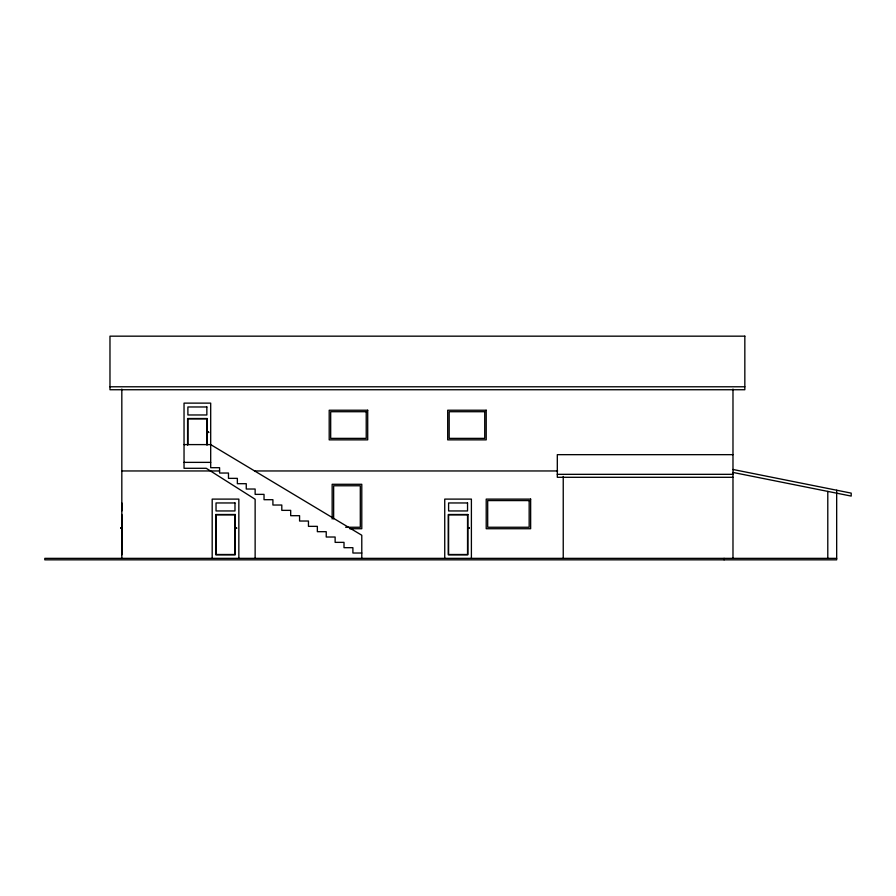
<?xml version="1.0" encoding="UTF-8"?>
<svg xmlns="http://www.w3.org/2000/svg" width="896" height="896" viewBox="0 0 896 896"><rect width="100%" height="100%" fill="white"/><g stroke="black" fill="none" stroke-linecap="round" stroke-linejoin="round"><path stroke-width="1.34" d="M236.701 528.158C235.816 528.17 237.261 528.394 236.264 527.643M469.258 528.158C468.339 528.046 469.795 528.606 468.821 527.643M468.776 527.99L469.37 527.89M208.118 431.659L207.906 432.566L208.902 432.309M208.533 432.354L208.062 431.906M120.938 528.416L121.341 527.643M120.938 527.89L121.822 527.565L120.938 527.856L121.475 528.158M120.938 527.856L121.822 527.542L120.938 527.856L121.43 528.158M109.973 386.781L744.834 386.781M184.038 444.595L210.694 444.595L361.782 535.248L361.782 558.354M732.984 454.664L557.312 454.664L557.312 477.299L732.984 477.299M184.038 462.37L210.694 462.37M121.822 470.96L219.587 470.96M254.509 470.96L557.648 470.96M557.312 474.331L732.984 474.331M121.822 502.958L121.822 510.955M121.822 514.506L121.822 554.803M345.643 527.251L360.304 527.251L360.304 485.766L333.648 485.766L333.648 518.952M349.664 528.73L361.782 528.73L361.782 484.288L332.158 484.288L332.158 519.008M361.782 553.022L352.901 553.022L352.901 547.691L344.008 547.691L344.008 542.36L335.126 542.36L335.126 537.018L326.234 537.018L326.234 531.686L317.352 531.686L317.352 526.355L308.459 526.355L308.459 521.024L299.578 521.024L299.578 515.693L290.685 515.693L290.685 510.362L281.803 510.362L281.803 505.03L272.91 505.03L272.91 499.699L264.029 499.699L264.029 494.368L255.136 494.368L255.136 489.026L246.254 489.026L246.254 483.694L237.362 483.694L237.362 478.363L228.48 478.363L228.48 473.032L219.587 473.032L219.587 467.701L210.694 467.701L210.694 403.122L184.038 403.122L184.038 468.294L206.259 468.294L255.136 499.251L255.136 558.354M836.674 558.354L44.8 558.354L44.8 559.832L836.674 559.832L836.674 490.213M732.984 469.482L851.2 493.125L851.2 496.082L732.984 472.438M827.792 491.4L827.792 558.354M732.984 389.054L732.984 558.354M724.102 558.354L724.102 559.832M563.237 476.437L563.237 558.354M471.397 558.354L471.397 499.106L444.741 499.106L444.741 558.354M238.84 558.354L238.84 499.106L212.184 499.106L212.184 558.354M207.144 444.92L207.144 418.522L187.589 418.522L187.589 444.92M206.853 444.83L206.853 418.824L187.891 418.824L187.891 444.83M121.822 389.054L121.822 558.354M744.834 336.168L109.973 336.168L109.973 389.738L744.834 389.738L744.834 336.168M206.853 406.974L187.891 406.974L187.891 414.971L206.853 414.971L206.853 406.974M367.707 410.234L329.202 410.234L329.202 439.858L367.707 439.858L367.707 410.234M486.214 410.234L447.698 410.234L447.698 439.858L486.214 439.858L486.214 410.234M366.229 411.712L330.68 411.712L330.68 438.368L366.229 438.368L366.229 411.712M484.736 411.712L449.176 411.712L449.176 438.368L484.736 438.368L484.736 411.712M530.645 499.106L486.214 499.106L486.214 528.73L530.645 528.73L530.645 499.106M529.166 500.584L487.693 500.584L487.693 527.251L529.166 527.251L529.166 500.584M234.987 502.958L216.037 502.958L216.037 510.955L234.987 510.955L234.987 502.958M467.544 502.958L448.594 502.958L448.594 510.955L467.544 510.955L467.544 502.958M235.29 514.506L215.734 514.506L215.734 554.803L235.29 554.803L235.29 514.506M467.846 514.506L448.291 514.506L448.291 554.803L467.846 554.803L467.846 514.506M234.987 514.808L216.037 514.808L216.037 554.501L234.987 554.501L234.987 514.808M467.544 514.808L448.594 514.808L448.594 554.501L467.544 554.501L467.544 514.808"/></g></svg>
